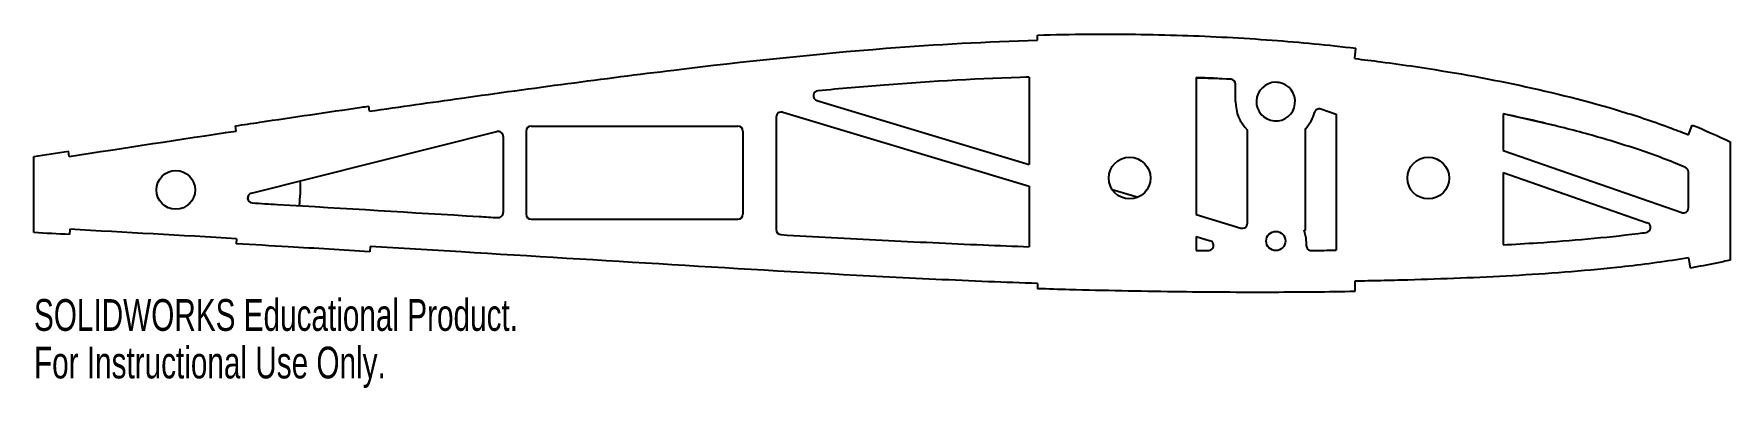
# Model space of a CAD drawing. Header units: inches. Extents: x -10.7 to -0.5, y -1 to 1.1.
import ezdxf

# ---------------------------------------------------------------- set-up
doc = ezdxf.new("R2010")
doc.units = ezdxf.units.IN
doc.header["$MEASUREMENT"] = 0
doc.styles.add('SLDTEXTSTYLE0', font='TXT', dxfattribs={"width": 0.7})

msp = doc.modelspace()

# ---------------------------------------------------------------- linework, layer by layer
at = {"color": 7, "linetype": 'Continuous', "lineweight": 25}
for p, q in [((-4.651, 1.047), (-4.652, 1.078)), ((-2.75, 0.937), (-2.743, 0.999)), ((-4.701, 0.826), (-4.722, 0.826)), ((-4.701, 0.826), (-4.701, 0.303)), ((-3.701, 0.823), (-3.701, 0.002)), ((-3.492, 0.813), (-3.701, 0.82)), ((-3.464, 0.679), (-3.464, 0.783)), ((-8.655, 0.621), (-8.659, 0.652)), ((-6.178, 0.616), (-4.701, 0.172)), ((-5.973, 0.685), (-4.701, 0.303)), ((-2.952, 0.635), (-2.861, 0.603)), ((-9.455, 0.503), (-9.459, 0.534)), ((-7.687, 0.533), (-6.447, 0.533)), ((-6.217, 0.587), (-6.217, -0.088)), ((-3.393, -0.05), (-3.393, 0.509)), ((-3.044, -0.091), (-3.044, 0.518)), ((-2.861, 0.603), (-2.861, -0.211)), ((-1.861, 0.606), (-1.861, 0.387)), ((-1.554, 0.536), (-1.861, 0.605)), ((-0.75, 0.481), (-0.727, 0.539)), ((-9.363, 0.131), (-7.891, 0.501)), ((-7.854, 0.471), (-7.854, 0.014)), ((-7.717, 0.503), (-7.717, 0.004)), ((-6.417, 0.503), (-6.417, 0.004)), ((-0.5, 0.438), (-0.5, -0.271)), ((-10.666, -0.106), (-10.666, 0.35)), ((-10.455, 0.351), (-10.46, 0.382)), ((-1.861, 0.387), (-0.79, 0.014)), ((-1.861, 0.255), (-1.861, -0.179)), ((-1.861, 0.255), (-0.996, -0.047)), ((-0.75, 0.042), (-0.75, 0.258)), ((-9.383, 0.114), (-9.385, 0.097)), ((-4.701, 0.172), (-4.701, -0.19)), ((-4.204, 0.153), (-4.048, 0.106)), ((-3.701, 0.002), (-3.432, -0.079)), ((-10.452, -0.086), (-10.453, -0.117)), ((-7.687, -0.026), (-6.447, -0.026)), ((-3.052, -0.091), (-3.044, -0.091)), ((-9.452, -0.142), (-9.454, -0.173)), ((-8.652, -0.189), (-8.654, -0.22)), ((-4.715, -0.189), (-4.701, -0.19)), ((-3.701, -0.128), (-3.701, -0.212)), ((-3.701, -0.128), (-3.616, -0.154)), ((-3.04, -0.156), (-3.04, -0.183)), ((-1.861, -0.179), (-1.82, -0.177)), ((-3.701, -0.212), (-3.625, -0.213)), ((-3.01, -0.213), (-2.861, -0.21)), ((-0.75, -0.256), (-0.739, -0.318)), ((-2.75, -0.397), (-2.749, -0.459)), ((-4.651, -0.411), (-4.652, -0.442))]:
    msp.add_line(p, q, dxfattribs=at)
for centre, radius in [((-4.099, 0.221), 0.125), ((-2.309, 0.221), 0.125), ((-9.816, 0.15), 0.116), ((-3.223, -0.156), 0.0575)]:
    msp.add_circle(centre, radius, dxfattribs=at)
for centre, radius, start, end in [((-3.494, 0.783), 0.03, 0, 86.7754), ((-5.964, 0.714), 0.03, 95.4696, 253.2676), ((-3.223, 0.679), 0.116, 90, 80.8859), ((-6.187, 0.587), 0.03, 73.2676, 180), ((-3.223, 0.679), 0.241, 180, 225.0569), ((-3.223, 0.679), 0.241, 318.049, 344.4059), ((-2.962, 0.606), 0.03, 70.7993, 164.4059), ((-7.687, 0.503), 0.03, 90, 180), ((-6.447, 0.503), 0.03, 0, 90), ((-7.884, 0.471), 0.03, 360, 104.1018), ((-9.819, 0.156), 0.75, 352.2646, 3.6742), ((-0.78, 0.258), 0.03, 360, 67.1064), ((-9.356, 0.102), 0.03, 104.1018, 266.6917), ((-7.884, 0.014), 0.03, 266.5206, 0), ((-7.687, 0.004), 0.03, 180, 270), ((-6.447, 0.004), 0.03, 270, 360), ((-0.78, 0.042), 0.03, 250.7993, 360), ((-6.187, -0.088), 0.03, 180, 266.727), ((-3.423, -0.05), 0.03, 253.2676, 0), ((-3.223, -0.156), 0.182, 0, 21.1179), ((-1.006, -0.075), 0.03, 277.5203, 70.7993), ((-3.625, -0.183), 0.03, 269.5445, 73.2676), ((-3.01, -0.183), 0.03, 180, 270.4872)]:
    msp.add_arc(centre, radius, start, end, dxfattribs=at)
for points, knots in [([(-8.655, 0.621), (-8.47, 0.648), (-7.863, 0.735), (-6.832, 0.874), (-5.682, 0.998), (-4.954, 1.039), (-4.651, 1.047)], [0.1606752, 0.1606752, 0.1606752, 0.1606752, 0.1821439, 0.2313454, 0.280547, 0.3155196, 0.3155196, 0.3155196, 0.3155196]), ([(-4.652, 1.078), (-4.55, 1.081), (-4.26, 1.086), (-3.791, 1.08), (-3.256, 1.052), (-2.91, 1.019), (-2.743, 0.999)], [0.31552034, 0.31552034, 0.31552034, 0.31552034, 0.3272415, 0.34889656, 0.36960694, 0.38895418, 0.38895418, 0.38895418, 0.38895418]), ([(-2.75, 0.937), (-2.697, 0.931), (-2.576, 0.916), (-2.246, 0.87), (-1.761, 0.784), (-1.249, 0.656), (-0.931, 0.551), (-0.8, 0.5), (-0.766, 0.487), (-0.75, 0.481)], [0.38895418, 0.38895418, 0.38895418, 0.38895418, 0.39507631, 0.403121, 0.42760954, 0.45209808, 0.46434234, 0.46657626, 0.46857833, 0.46857833, 0.46857833, 0.46857833]), ([(-4.701, 0.826), (-4.991, 0.818), (-5.28, 0.801), (-5.702, 0.768), (-5.835, 0.756), (-5.967, 0.744)], [0.4109031, 0.4109031, 0.4109031, 0.4109031, 0.5, 0.5, 0.5408359, 0.5408359, 0.5408359, 0.5408359]), ([(-9.459, 0.534), (-9.41, 0.541), (-9.159, 0.579), (-8.892, 0.618), (-8.674, 0.65), (-8.659, 0.652)], [0.1296083, 0.1296083, 0.1296083, 0.1296083, 0.13529313, 0.15894398, 0.16067489, 0.16067489, 0.16067489, 0.16067489]), ([(-0.768, 0.285), (-0.857, 0.323), (-0.947, 0.357), (-1.134, 0.42), (-1.231, 0.45), (-1.427, 0.505), (-1.526, 0.53), (-1.703, 0.572), (-1.782, 0.589), (-1.861, 0.606)], [0.0020117, 0.0020117, 0.0020117, 0.0020117, 0.03125, 0.03125, 0.0625, 0.0625, 0.09375, 0.09375, 0.1186352, 0.1186352, 0.1186352, 0.1186352]), ([(-9.357, 0.072), (-9.307, 0.069), (-9.257, 0.066), (-8.805, 0.04), (-8.402, 0.015), (-7.961, -0.011), (-7.924, -0.014), (-7.886, -0.016)], [0.1095196, 0.1095196, 0.1095196, 0.1095196, 0.125, 0.125, 0.25, 0.25, 0.2616829, 0.2616829, 0.2616829, 0.2616829]), ([(-8.654, -0.22), (-8.816, -0.21), (-9.083, -0.194), (-9.35, -0.179), (-9.454, -0.173)], [0.84086719, 0.84086719, 0.84086719, 0.84086719, 0.85964128, 0.87163766, 0.87163766, 0.87163766, 0.87163766]), ([(-4.651, -0.411), (-4.749, -0.407), (-5.058, -0.396), (-5.788, -0.361), (-6.842, -0.299), (-7.867, -0.236), (-8.47, -0.2), (-8.652, -0.189)], [0.6869506, 0.6869506, 0.6869506, 0.6869506, 0.6982655, 0.7225859, 0.7712267, 0.8198675, 0.8408671, 0.8408671, 0.8408671, 0.8408671]), ([(-6.189, -0.118), (-5.986, -0.129), (-5.784, -0.14), (-5.38, -0.161), (-5.178, -0.171), (-4.885, -0.183), (-4.793, -0.187), (-4.701, -0.19)], [0.4372366, 0.4372366, 0.4372366, 0.4372366, 0.5, 0.5, 0.5625, 0.5625, 0.5909626, 0.5909626, 0.5909626, 0.5909626]), ([(-1.861, -0.179), (-1.792, -0.176), (-1.723, -0.171), (-1.553, -0.16), (-1.453, -0.152), (-1.252, -0.134), (-1.151, -0.123), (-1.035, -0.109), (-1.018, -0.107), (-1.002, -0.105)], [0.88473481, 0.88473481, 0.88473481, 0.88473481, 0.90625, 0.90625, 0.9375, 0.9375, 0.96875, 0.96875, 0.9738479, 0.9738479, 0.9738479, 0.9738479]), ([(-0.75, -0.256), (-0.766, -0.259), (-0.908, -0.283), (-1.257, -0.327), (-1.803, -0.368), (-2.275, -0.386), (-2.591, -0.394), (-2.698, -0.396), (-2.75, -0.397)], [0.53642664, 0.53642664, 0.53642664, 0.53642664, 0.53828273, 0.55319033, 0.57737838, 0.60156642, 0.60780738, 0.61385439, 0.61385439, 0.61385439, 0.61385439]), ([(-0.5, -0.271), (-0.527, -0.277), (-0.607, -0.294), (-0.687, -0.309), (-0.739, -0.318)], [0.52705934, 0.52705934, 0.52705934, 0.52705934, 0.530249123, 0.536426644, 0.536426644, 0.536426644, 0.536426644]), ([(-2.749, -0.459), (-2.911, -0.462), (-3.273, -0.465), (-3.843, -0.462), (-4.315, -0.452), (-4.588, -0.444), (-4.652, -0.442)], [0.61385439, 0.61385439, 0.61385439, 0.61385439, 0.63253586, 0.65549637, 0.67954708, 0.68695085, 0.68695085, 0.68695085, 0.68695085])]:
    msp.add_open_spline(points, degree=3, knots=knots, dxfattribs=at)
for points in [[(-3.492, 0.813), (-3.562, 0.817), (-3.632, 0.821), (-3.701, 0.823)], [(-3.204, 0.794), (-3.21, 0.794), (-3.217, 0.795), (-3.223, 0.795)], [(-0.727, 0.539), (-0.65, 0.508), (-0.574, 0.474), (-0.5, 0.438)], [(-10.455, 0.351), (-10.121, 0.402), (-9.788, 0.453), (-9.455, 0.503)], [(-10.666, 0.35), (-10.597, 0.361), (-10.528, 0.371), (-10.46, 0.382)], [(-9.452, -0.142), (-9.785, -0.123), (-10.118, -0.104), (-10.452, -0.086)], [(-10.453, -0.117), (-10.524, -0.113), (-10.595, -0.11), (-10.666, -0.106)], [(-3.701, -0.212), (-3.676, -0.212), (-3.651, -0.213), (-3.625, -0.213)], [(-3.01, -0.213), (-2.96, -0.212), (-2.911, -0.212), (-2.861, -0.211)]]:
    msp.add_open_spline(points, degree=3, dxfattribs=at)

# ---------------------------------------------------------------- texts
at = {"color": 7, "linetype": 'Continuous', "char_height": 0.1903, "attachment_point": 1, "style": 'SLDTEXTSTYLE0'}
for s, insert in [('SOLIDWORKS Educational Product.', (-10.666, -0.504)), ('For Instructional Use Only.', (-10.666, -0.789))]:
    msp.add_mtext(s, dxfattribs=dict(at, insert=insert))

doc.saveas('drawing.dxf')
